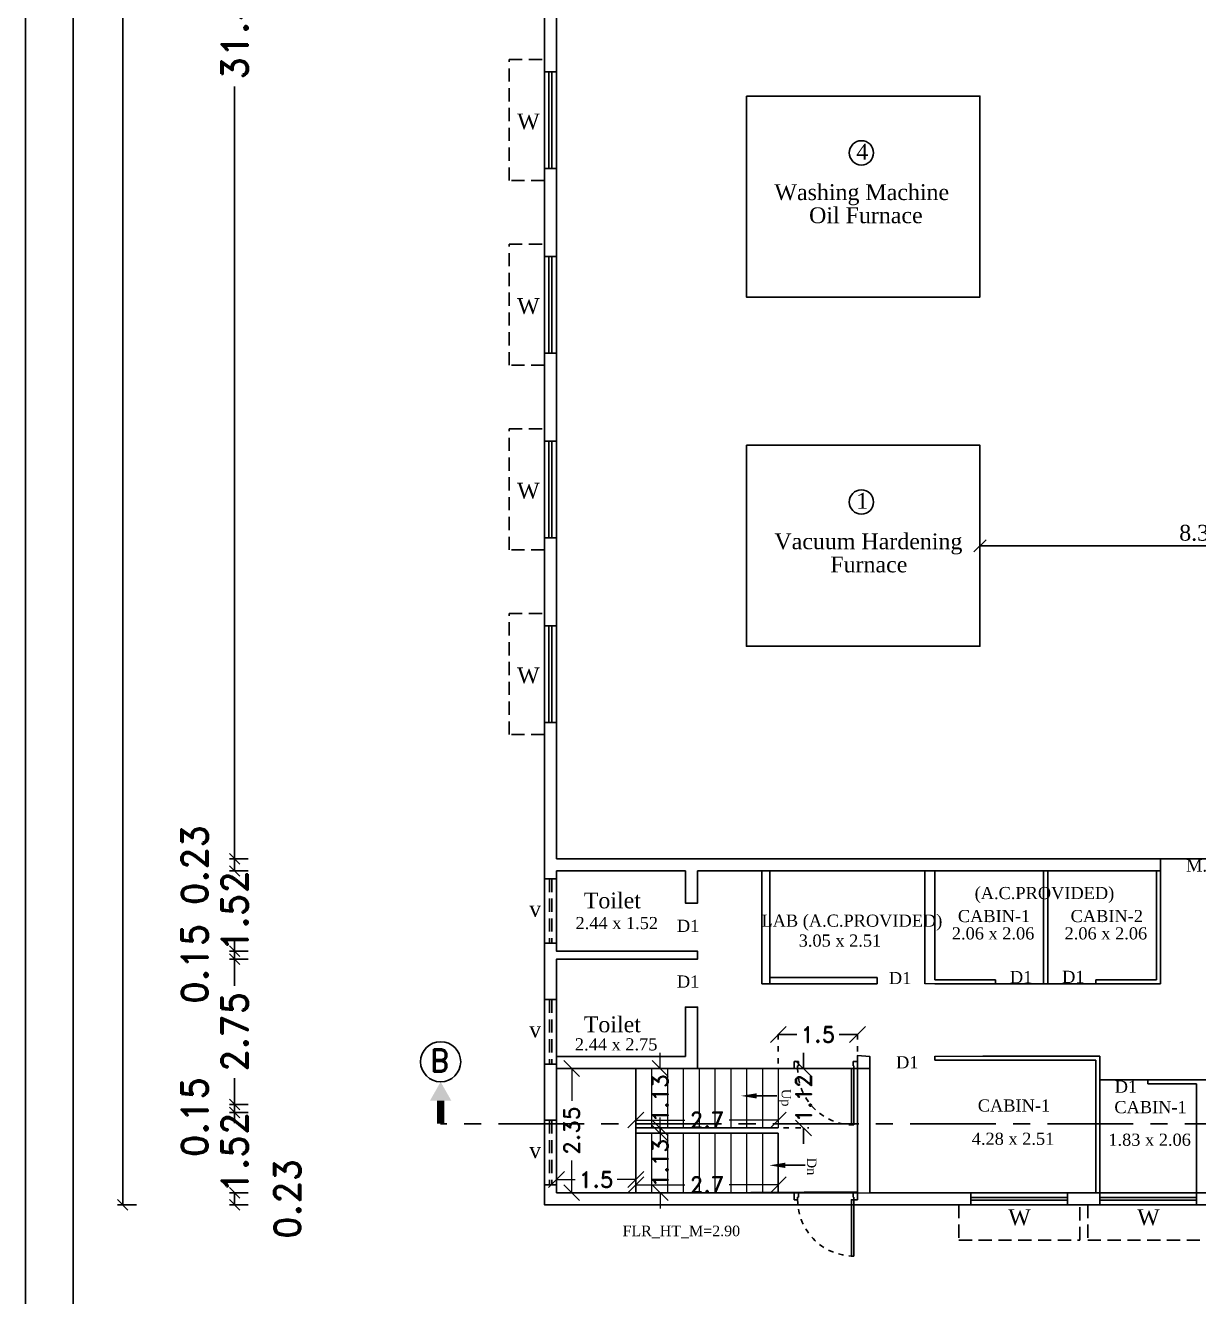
# Model space of a CAD drawing. Header units: metres. Extents: x 0 to 2856, y 0 to 1718.
# Drawn here: x 2689.32 to 2711.54, y 1603.14 to 1627.21 of the extents above; entities that cross this region are included whole.
import ezdxf

# ---------------------------------------------------------------- set-up
doc = ezdxf.new("R2010")
doc.units = ezdxf.units.M
doc.header["$MEASUREMENT"] = 0
for name, pattern in [('ANIRUDHAN - RESI- EXE -GRD FLR PLAN-06.09.2012 (r1)$0$HIDDEN', [0.375, 0.25, -0.125]), ('CENTER', [2, 1.25, -0.25, 0.25, -0.25]), ('DOT2', [0.125, 0, -0.125]), ('HIDDEN', [0.375, 0.25, -0.125])]:
    doc.linetypes.add(name, pattern=pattern)
for name, color, linetype in [('ANIRUDHAN - RESI- EXE -GRD FLR PLAN-06.09.2012 (r1)$0$DOOR', 8, 'Continuous'), ('BLK_1_FLR_0_CARPET_AREA', 10, 'Continuous'), ('BLK_1_FLR_0_FIRESTAIR_1', 1, 'Continuous'), ('BLK_1_FLR_0_REGULAR_ROOM_1', 4, 'Continuous'), ('BLK_1_FLR_0_STAIR_1', 1, 'Continuous'), ('BLK_1_FLR_1_EXIT_WIDTH_STAIR', 1, 'Continuous'), ('BLK_1_FLR_2_EXIT_WIDTH_DOOR', 2, 'Continuous'), ('cen', 1, 'Continuous'), ('dim', 12, 'Continuous'), ('DOOR', 8, 'Continuous'), ('hid', 174, 'HIDDEN'), ('text', 7, 'Continuous')]:
    doc.layers.add(name, color=color, linetype=linetype)
doc.layers.add('BLK_1_FLR_0_BLT_UP_AREA', color=45, linetype='Continuous', plot=False)
for name, color, linetype, lineweight in [('BLK_1_FLR_0_FIRESTAIR_1_FLIGHT_1', 7, 'Continuous', 0), ('BLK_1_FLR_0_FIRESTAIR_1_FLIGHT_2', 7, 'Continuous', 0), ('BLK_1_FLR_0_FIRESTAIR_1_LANDING_1', 7, 'Continuous', 0), ('BLK_1_FLR_1_FIRESTAIR_1_FLIGHT_1', 7, 'Continuous', 0), ('BLK_1_FLR_2_FIRESTAIR_1_FLIGHT_2', 7, 'Continuous', 0)]:
    doc.layers.add(name, color=color, linetype=linetype, lineweight=lineweight)
doc.styles.add('Ar Bold', font='times.ttf', dxfattribs={"width": 0.6, "height": 0.3})
doc.styles.add('rd', font='romand.shx')
doc.styles.add('Roman', font='times.ttf')
doc.styles.add('Tahoma', font='times.ttf', dxfattribs={"height": 0.3})
doc.dimstyles.new('Side open 400', dxfattribs={"dimtxt": 0.3, "dimasz": 0.18, "dimexe": 0.18, "dimexo": 0.0625, "dimgap": 0.09, "dimtad": 0, "dimzin": 4, "dimdsep": 46, "dimtxsty": 'Ar Bold', "dimblk": 'OBLIQUE', "dimcen": 0.09, "dimse1": 1, "dimse2": 1, "dimclrd": 8, "dimadec": 0, "dimazin": 0, "dimtfac": 1, "dimtix": 1, "dimtofl": 0, "dimtmove": 2, "dimatfit": 0, "dimfxl": 0, "dimtzin": 0, "dimarcsym": 0})
doc.dimstyles.get("Standard").update_dxf_attribs({"dimtxt": 3, "dimasz": 3, "dimexe": 1, "dimexo": 1, "dimgap": 0.09, "dimtad": 0, "dimdec": 4, "dimzin": 2, "dimdsep": 46, "dimlunit": 4, "dimtxsty": 'rd', "dimblk": 'OBLIQUE', "dimcen": 0.09, "dimclrd": 12, "dimclre": 12, "dimclrt": 5, "dimadec": 0, "dimazin": 0, "dimtfac": 1, "dimtdec": 4, "dimtix": 1, "dimtmove": 2, "dimatfit": 3, "dimfxl": 0, "dimtolj": 1, "dimtzin": 0, "dimarcsym": 0})

# ---------------------------------------------------------------- blocks, each defined once
blk = doc.blocks.new('A$C11E83227')
at = {"layer": 'cen'}
blk.add_lwpolyline([(0, 1.22), (0.23, 1.22), (0.23, 0), (0, 0)], close=True, dxfattribs=at)
at = {"layer": 'hid', "linetype": 'HIDDEN'}
for p, q in [((0.096, 1.22), (0.096, 0)), ((0.142, 1.22), (0.142, 0))]:
    blk.add_line(p, q, dxfattribs=at)
blk = doc.blocks.new('A$C6815115D')
at = {"layer": 'cen'}
for p, q in [((0.23, 0.145), (2.06, 0.145)), ((0.23, 0.09), (2.06, 0.09))]:
    blk.add_line(p, q, dxfattribs=at)
blk.add_lwpolyline([(0.23, 0.23), (2.06, 0.23), (2.06, 0), (0.23, 0)], close=True, dxfattribs=at)
at = {"layer": 'hid', "linetype": 'HIDDEN'}
blk.add_lwpolyline([(0, 0.23), (0, 0.9), (2.29, 0.9), (2.29, 0.23)], dxfattribs=at)
blk = doc.blocks.new('_Oblique')
at = {"color": 0, "linetype": 'ByBlock', "lineweight": -2}
blk.add_line((-0.5, -0.5), (0.5, 0.5), dxfattribs=at)
blk = doc.blocks.new('*D204')
at = {"color": 8, "lineweight": -2}
blk.add_line((2715.741, 1617.358), (2707.398, 1617.358), dxfattribs=at)
at = {"layer": 'Defpoints', "color": 0}
for p in [(2707.398, 1617.358), (2707.398, 1617.358), (2715.741, 1617.358)]:
    blk.add_point(p, dxfattribs=at)
at = {"color": 8, "lineweight": -2, "xscale": 0.23, "yscale": 0.23, "zscale": 0.23, "rotation": 180}
blk.add_blockref('_Oblique', (2707.398, 1617.358), dxfattribs=at)
at = {"color": 8, "lineweight": -2, "xscale": 0.23, "yscale": 0.23, "zscale": 0.23}
blk.add_blockref('_Oblique', (2715.741, 1617.358), dxfattribs=at)
at = {"insert": (2711.569, 1617.601), "char_height": 0.3, "attachment_point": 5, "style": 'Tahoma'}
blk.add_mtext('8.34', dxfattribs=at)
blk = doc.blocks.new('*D144')
at = {"layer": 'Defpoints', "color": 0}
for p in [(2693.281, 1611.428), (2693.64, 1611.428), (2693.64, 1611.2)]:
    blk.add_point(p, dxfattribs=at)
at = {"layer": 'dim', "color": 12, "lineweight": -2}
for p, q in [((2693.54, 1611.428), (2693.181, 1611.428)), ((2693.281, 1611.2), (2693.281, 1611.428)), ((2693.54, 1611.2), (2693.181, 1611.2))]:
    blk.add_line(p, q, dxfattribs=at)
at = {"layer": 'dim', "color": 12, "lineweight": -2, "xscale": 0.2, "yscale": 0.2, "zscale": 0.2}
for p, rotation in [((2693.281, 1611.428), 90), ((2693.281, 1611.2), 270)]:
    blk.add_blockref('_Oblique', p, dxfattribs=dict(at, rotation=rotation))
at = {"layer": 'dim', "color": 7, "insert": (2692.523, 1611.314), "char_height": 0.5, "attachment_point": 5, "rotation": 90, "style": 'rd'}
blk.add_mtext('\\A1;0.23', dxfattribs=at)
blk = doc.blocks.new('*D145')
at = {"layer": 'Defpoints', "color": 0}
for p in [(2693.64, 1611.2), (2693.281, 1609.68), (2693.64, 1609.68)]:
    blk.add_point(p, dxfattribs=at)
at = {"layer": 'dim', "color": 12, "lineweight": -2}
for p, q in [((2693.281, 1611.2), (2693.281, 1611.4)), ((2693.54, 1611.2), (2693.181, 1611.2)), ((2693.54, 1609.68), (2693.181, 1609.68)), ((2693.281, 1609.68), (2693.281, 1609.48))]:
    blk.add_line(p, q, dxfattribs=at)
at = {"layer": 'dim', "color": 12, "lineweight": -2, "xscale": 0.2, "yscale": 0.2, "zscale": 0.2}
for p, rotation in [((2693.281, 1611.2), 270), ((2693.281, 1609.68), 90)]:
    blk.add_blockref('_Oblique', p, dxfattribs=dict(at, rotation=rotation))
at = {"layer": 'dim', "color": 7, "insert": (2693.281, 1610.44), "char_height": 0.5, "attachment_point": 5, "rotation": 90, "style": 'rd'}
blk.add_mtext('\\A1;1.52', dxfattribs=at)
blk = doc.blocks.new('*D146')
at = {"layer": 'Defpoints', "color": 0}
for p in [(2693.281, 1605.106), (2693.64, 1605.106), (2693.64, 1604.878)]:
    blk.add_point(p, dxfattribs=at)
at = {"layer": 'dim', "color": 12, "lineweight": -2}
for p, q in [((2693.54, 1605.106), (2693.181, 1605.106)), ((2693.281, 1604.878), (2693.281, 1605.106)), ((2693.54, 1604.878), (2693.181, 1604.878))]:
    blk.add_line(p, q, dxfattribs=at)
at = {"layer": 'dim', "color": 12, "lineweight": -2, "xscale": 0.2, "yscale": 0.2, "zscale": 0.2}
for p, rotation in [((2693.281, 1605.106), 90), ((2693.281, 1604.878), 270)]:
    blk.add_blockref('_Oblique', p, dxfattribs=dict(at, rotation=rotation))
at = {"layer": 'dim', "color": 7, "insert": (2694.28, 1604.992), "char_height": 0.5, "attachment_point": 5, "rotation": 90, "style": 'rd'}
blk.add_mtext('\\A1;0.23', dxfattribs=at)
blk = doc.blocks.new('*D152')
at = {"layer": 'Defpoints', "color": 0}
for p in [(2691.161, 1655.234), (2691.52, 1655.234), (2691.52, 1604.876)]:
    blk.add_point(p, dxfattribs=at)
at = {"layer": 'dim', "color": 12, "lineweight": -2}
for p, q in [((2691.42, 1655.234), (2691.061, 1655.234)), ((2691.161, 1655.234), (2691.161, 1631.167)), ((2691.161, 1604.876), (2691.161, 1628.943)), ((2691.42, 1604.876), (2691.061, 1604.876))]:
    blk.add_line(p, q, dxfattribs=at)
at = {"layer": 'dim', "color": 12, "lineweight": -2, "xscale": 0.2, "yscale": 0.2, "zscale": 0.2}
for p, rotation in [((2691.161, 1655.234), 90), ((2691.161, 1604.876), 270)]:
    blk.add_blockref('_Oblique', p, dxfattribs=dict(at, rotation=rotation))
at = {"layer": 'dim', "color": 7, "insert": (2691.161, 1630.055), "char_height": 0.5, "attachment_point": 5, "rotation": 90, "style": 'rd'}
blk.add_mtext('\\A1;50.36', dxfattribs=at)
blk = doc.blocks.new('*D153')
at = {"layer": 'Defpoints', "color": 0}
for p in [(2693.64, 1642.9), (2693.281, 1611.428), (2693.64, 1611.428)]:
    blk.add_point(p, dxfattribs=at)
at = {"layer": 'dim', "color": 12, "lineweight": -2}
for p, q in [((2693.54, 1642.9), (2693.181, 1642.9)), ((2693.281, 1642.9), (2693.281, 1628.276)), ((2693.281, 1611.428), (2693.281, 1626.052)), ((2693.54, 1611.428), (2693.181, 1611.428))]:
    blk.add_line(p, q, dxfattribs=at)
at = {"layer": 'dim', "color": 12, "lineweight": -2, "xscale": 0.2, "yscale": 0.2, "zscale": 0.2}
for p, rotation in [((2693.281, 1642.9), 90), ((2693.281, 1611.428), 270)]:
    blk.add_blockref('_Oblique', p, dxfattribs=dict(at, rotation=rotation))
at = {"layer": 'dim', "color": 7, "insert": (2693.281, 1627.164), "char_height": 0.5, "attachment_point": 5, "rotation": 90, "style": 'rd'}
blk.add_mtext('\\A1;31.47', dxfattribs=at)
blk = doc.blocks.new('*D154')
at = {"layer": 'Defpoints', "color": 0}
for p in [(2693.281, 1609.68), (2693.64, 1609.68), (2693.64, 1609.53)]:
    blk.add_point(p, dxfattribs=at)
at = {"layer": 'dim', "color": 12, "lineweight": -2}
for p, q in [((2693.281, 1609.68), (2693.281, 1609.88)), ((2693.54, 1609.68), (2693.181, 1609.68)), ((2693.54, 1609.53), (2693.181, 1609.53)), ((2693.281, 1609.53), (2693.281, 1609.33))]:
    blk.add_line(p, q, dxfattribs=at)
at = {"layer": 'dim', "color": 12, "lineweight": -2, "xscale": 0.2, "yscale": 0.2, "zscale": 0.2}
for p, rotation in [((2693.281, 1609.68), 270), ((2693.281, 1609.53), 90)]:
    blk.add_blockref('_Oblique', p, dxfattribs=dict(at, rotation=rotation))
at = {"layer": 'dim', "color": 7, "insert": (2692.523, 1609.444), "char_height": 0.5, "attachment_point": 5, "rotation": 90, "style": 'rd'}
blk.add_mtext('\\A1;0.15', dxfattribs=at)
blk = doc.blocks.new('*D155')
at = {"layer": 'Defpoints', "color": 0}
for p in [(2693.64, 1609.53), (2693.281, 1606.776), (2693.64, 1606.776)]:
    blk.add_point(p, dxfattribs=at)
at = {"layer": 'dim', "color": 12, "lineweight": -2}
for p, q in [((2693.54, 1609.53), (2693.181, 1609.53)), ((2693.281, 1609.53), (2693.281, 1609.027)), ((2693.281, 1606.776), (2693.281, 1607.279)), ((2693.54, 1606.776), (2693.181, 1606.776))]:
    blk.add_line(p, q, dxfattribs=at)
at = {"layer": 'dim', "color": 12, "lineweight": -2, "xscale": 0.2, "yscale": 0.2, "zscale": 0.2}
for p, rotation in [((2693.281, 1609.53), 90), ((2693.281, 1606.776), 270)]:
    blk.add_blockref('_Oblique', p, dxfattribs=dict(at, rotation=rotation))
at = {"layer": 'dim', "color": 7, "insert": (2693.281, 1608.153), "char_height": 0.5, "attachment_point": 5, "rotation": 90, "style": 'rd'}
blk.add_mtext('\\A1;2.75', dxfattribs=at)
blk = doc.blocks.new('*D156')
at = {"layer": 'Defpoints', "color": 0}
for p in [(2693.64, 1606.626), (2693.281, 1605.106), (2693.64, 1605.106)]:
    blk.add_point(p, dxfattribs=at)
at = {"layer": 'dim', "color": 12, "lineweight": -2}
for p, q in [((2693.281, 1606.626), (2693.281, 1606.826)), ((2693.54, 1606.626), (2693.181, 1606.626)), ((2693.54, 1605.106), (2693.181, 1605.106)), ((2693.281, 1605.106), (2693.281, 1604.906))]:
    blk.add_line(p, q, dxfattribs=at)
at = {"layer": 'dim', "color": 12, "lineweight": -2, "xscale": 0.2, "yscale": 0.2, "zscale": 0.2}
for p, rotation in [((2693.281, 1606.626), 270), ((2693.281, 1605.106), 90)]:
    blk.add_blockref('_Oblique', p, dxfattribs=dict(at, rotation=rotation))
at = {"layer": 'dim', "color": 7, "insert": (2693.281, 1605.866), "char_height": 0.5, "attachment_point": 5, "rotation": 90, "style": 'rd'}
blk.add_mtext('\\A1;1.52', dxfattribs=at)
blk = doc.blocks.new('*D157')
at = {"layer": 'Defpoints', "color": 0}
for p in [(2693.281, 1606.776), (2693.64, 1606.776), (2693.64, 1606.626)]:
    blk.add_point(p, dxfattribs=at)
at = {"layer": 'dim', "color": 12, "lineweight": -2}
for p, q in [((2693.281, 1606.776), (2693.281, 1606.976)), ((2693.54, 1606.776), (2693.181, 1606.776)), ((2693.54, 1606.626), (2693.181, 1606.626)), ((2693.281, 1606.626), (2693.281, 1606.426))]:
    blk.add_line(p, q, dxfattribs=at)
at = {"layer": 'dim', "color": 12, "lineweight": -2, "xscale": 0.2, "yscale": 0.2, "zscale": 0.2}
for p, rotation in [((2693.281, 1606.776), 270), ((2693.281, 1606.626), 90)]:
    blk.add_blockref('_Oblique', p, dxfattribs=dict(at, rotation=rotation))
at = {"layer": 'dim', "color": 7, "insert": (2692.523, 1606.541), "char_height": 0.5, "attachment_point": 5, "rotation": 90, "style": 'rd'}
blk.add_mtext('\\A1;0.15', dxfattribs=at)
blk = doc.blocks.new('ANIRUDHAN - RESI- EXE -GRD FLR PLAN-06.09.2012 (r1)$0$DR3')
at = {"layer": 'ANIRUDHAN - RESI- EXE -GRD FLR PLAN-06.09.2012 (r1)$0$DOOR', "color": 252}
for p, q in [((0, 0), (0, -2.46)), ((0, 0), (4, 0)), ((4, 0), (4, -1.96)), ((0, -2.46), (2.5, -2.46)), ((2.5, -1.96), (4, -1.96)), ((2.5, -1.96), (2.5, -2.46)), ((0, -33.5), (0, -36)), ((0, -33.5), (2.5, -33.5)), ((0, -36), (4, -36)), ((2.5, -33.5), (2.5, -34)), ((2.5, -34), (4, -34)), ((4, -34), (4, -36))]:
    blk.add_line(p, q, dxfattribs=at)
at = {"layer": 'ANIRUDHAN - RESI- EXE -GRD FLR PLAN-06.09.2012 (r1)$0$DOOR'}
blk.add_lwpolyline([(36.04, -34), (4, -34), (4, -32.5), (36.04, -32.5)], close=True, dxfattribs=at)
at = {"layer": 'ANIRUDHAN - RESI- EXE -GRD FLR PLAN-06.09.2012 (r1)$0$DOOR', "color": 233, "linetype": 'ANIRUDHAN - RESI- EXE -GRD FLR PLAN-06.09.2012 (r1)$0$HIDDEN', "ltscale": 3}
blk.add_arc((4, -34), 32.03, 0, 92.68672, dxfattribs=at)
blk = doc.blocks.new('*D232')
at = {"layer": 'BLK_1_FLR_1_EXIT_WIDTH_STAIR'}
for p, q in [((2704.056, 1607.457), (2704.056, 1607.757)), ((2704.056, 1606.333), (2704.056, 1606.033))]:
    blk.add_line(p, q, dxfattribs=at)
at = {"layer": 'BLK_1_FLR_1_EXIT_WIDTH_STAIR', "linetype": 'DOT2', "lineweight": -2}
for p, q in [((2703.679, 1607.457), (2704.156, 1607.457)), ((2703.679, 1606.333), (2704.156, 1606.333))]:
    blk.add_line(p, q, dxfattribs=at)
at = {"layer": 'Defpoints', "color": 0}
for p in [(2703.579, 1607.457), (2703.579, 1606.333), (2704.056, 1606.333)]:
    blk.add_point(p, dxfattribs=at)
at = {"layer": 'BLK_1_FLR_1_EXIT_WIDTH_STAIR', "xscale": 0.3, "yscale": 0.3, "zscale": 0.3}
for p, rotation in [((2704.056, 1607.457), 270), ((2704.056, 1606.333), 90)]:
    blk.add_blockref('_Oblique', p, dxfattribs=dict(at, rotation=rotation))
at = {"layer": 'BLK_1_FLR_1_EXIT_WIDTH_STAIR', "insert": (2704.056, 1606.895), "char_height": 0.3, "attachment_point": 5, "rotation": 90, "style": 'rd'}
blk.add_mtext('\\A1;1.12', dxfattribs=at)
blk = doc.blocks.new('*D122')
at = {"layer": 'BLK_1_FLR_0_FIRESTAIR_1_FLIGHT_2', "color": 1}
for p, q in [((2700.879, 1605.258), (2701.807, 1605.258)), ((2703.579, 1605.258), (2702.65, 1605.258))]:
    blk.add_line(p, q, dxfattribs=at)
at = {"layer": 'Defpoints', "color": 0}
for p in [(2700.879, 1605.258), (2703.579, 1605.258), (2703.579, 1605.258)]:
    blk.add_point(p, dxfattribs=at)
at = {"layer": 'BLK_1_FLR_0_FIRESTAIR_1_FLIGHT_2', "color": 1, "xscale": 0.3, "yscale": 0.3, "zscale": 0.3, "rotation": 180}
blk.add_blockref('_Oblique', (2700.879, 1605.258), dxfattribs=at)
at = {"layer": 'BLK_1_FLR_0_FIRESTAIR_1_FLIGHT_2', "color": 1, "xscale": 0.3, "yscale": 0.3, "zscale": 0.3}
blk.add_blockref('_Oblique', (2703.579, 1605.258), dxfattribs=at)
at = {"layer": 'BLK_1_FLR_0_FIRESTAIR_1_FLIGHT_2', "color": 1, "insert": (2702.229, 1605.258), "char_height": 0.3, "attachment_point": 5, "style": 'rd'}
blk.add_mtext('\\A1;2.7', dxfattribs=at)
blk = doc.blocks.new('*D233')
at = {"layer": 'BLK_1_FLR_2_EXIT_WIDTH_DOOR', "linetype": 'DOT2', "lineweight": -2}
for p, q in [((2703.579, 1607.557), (2703.579, 1608.203)), ((2705.079, 1607.558), (2705.079, 1608.203))]:
    blk.add_line(p, q, dxfattribs=at)
at = {"layer": 'BLK_1_FLR_2_EXIT_WIDTH_DOOR'}
for p, q in [((2703.579, 1608.103), (2703.929, 1608.103)), ((2705.079, 1608.103), (2704.729, 1608.103))]:
    blk.add_line(p, q, dxfattribs=at)
at = {"layer": 'Defpoints', "color": 0}
for p in [(2705.079, 1608.103), (2703.579, 1607.457), (2705.079, 1607.458)]:
    blk.add_point(p, dxfattribs=at)
at = {"layer": 'BLK_1_FLR_2_EXIT_WIDTH_DOOR', "xscale": 0.3, "yscale": 0.3, "zscale": 0.3, "rotation": 180}
blk.add_blockref('_Oblique', (2703.579, 1608.103), dxfattribs=at)
at = {"layer": 'BLK_1_FLR_2_EXIT_WIDTH_DOOR', "xscale": 0.3, "yscale": 0.3, "zscale": 0.3}
blk.add_blockref('_Oblique', (2705.079, 1608.103), dxfattribs=at)
at = {"layer": 'BLK_1_FLR_2_EXIT_WIDTH_DOOR', "insert": (2704.329, 1608.103), "char_height": 0.3, "attachment_point": 5, "style": 'rd'}
blk.add_mtext('\\A1;1.5', dxfattribs=at)
blk = doc.blocks.new('*D235')
at = {"layer": 'BLK_1_FLR_0_FIRESTAIR_1_LANDING_1', "color": 1, "linetype": 'DOT2', "lineweight": -2}
for p, q in [((2699.479, 1607.458), (2699.765, 1607.458)), ((2699.479, 1605.108), (2699.765, 1605.108))]:
    blk.add_line(p, q, dxfattribs=at)
at = {"layer": 'BLK_1_FLR_0_FIRESTAIR_1_LANDING_1', "color": 1}
for p, q in [((2699.665, 1607.458), (2699.665, 1606.847)), ((2699.665, 1605.108), (2699.665, 1605.718))]:
    blk.add_line(p, q, dxfattribs=at)
at = {"layer": 'Defpoints', "color": 0}
for p in [(2699.379, 1607.458), (2699.665, 1607.458), (2699.379, 1605.108)]:
    blk.add_point(p, dxfattribs=at)
at = {"layer": 'BLK_1_FLR_0_FIRESTAIR_1_LANDING_1', "color": 1, "xscale": 0.3, "yscale": 0.3, "zscale": 0.3}
for p, rotation in [((2699.665, 1607.458), 90), ((2699.665, 1605.108), 270)]:
    blk.add_blockref('_Oblique', p, dxfattribs=dict(at, rotation=rotation))
at = {"layer": 'BLK_1_FLR_0_FIRESTAIR_1_LANDING_1', "color": 1, "insert": (2699.665, 1606.283), "char_height": 0.3, "attachment_point": 5, "rotation": 90, "style": 'rd'}
blk.add_mtext('\\A1;2.35', dxfattribs=at)
blk = doc.blocks.new('*D236')
at = {"layer": 'BLK_1_FLR_0_FIRESTAIR_1_FLIGHT_2', "color": 2}
for p, q in [((2701.34, 1606.233), (2701.34, 1606.533)), ((2701.34, 1605.108), (2701.34, 1604.808))]:
    blk.add_line(p, q, dxfattribs=at)
at = {"layer": 'BLK_1_FLR_0_FIRESTAIR_1_FLIGHT_2', "linetype": 'DOT2', "lineweight": -2}
for p, q in [((2701.279, 1606.233), (2701.44, 1606.233)), ((2701.279, 1605.108), (2701.44, 1605.108))]:
    blk.add_line(p, q, dxfattribs=at)
at = {"layer": 'Defpoints', "color": 0}
for p in [(2701.179, 1606.233), (2701.179, 1605.108), (2701.34, 1605.108)]:
    blk.add_point(p, dxfattribs=at)
at = {"layer": 'BLK_1_FLR_0_FIRESTAIR_1_FLIGHT_2', "color": 2, "xscale": 0.3, "yscale": 0.3, "zscale": 0.3}
for p, rotation in [((2701.34, 1606.233), 270), ((2701.34, 1605.108), 90)]:
    blk.add_blockref('_Oblique', p, dxfattribs=dict(at, rotation=rotation))
at = {"layer": 'BLK_1_FLR_0_FIRESTAIR_1_FLIGHT_2', "color": 2, "insert": (2701.34, 1605.67), "char_height": 0.3, "attachment_point": 5, "rotation": 90, "style": 'rd'}
blk.add_mtext('\\A1;1.13', dxfattribs=at)
blk = doc.blocks.new('*D123')
at = {"layer": 'BLK_1_FLR_0_FIRESTAIR_1_FLIGHT_1', "color": 1}
for p, q in [((2700.879, 1606.483), (2701.807, 1606.483)), ((2703.579, 1606.483), (2702.65, 1606.483))]:
    blk.add_line(p, q, dxfattribs=at)
at = {"layer": 'Defpoints', "color": 0}
for p in [(2700.879, 1606.483), (2703.579, 1606.483), (2703.579, 1606.483)]:
    blk.add_point(p, dxfattribs=at)
at = {"layer": 'BLK_1_FLR_0_FIRESTAIR_1_FLIGHT_1', "color": 1, "xscale": 0.3, "yscale": 0.3, "zscale": 0.3, "rotation": 180}
blk.add_blockref('_Oblique', (2700.879, 1606.483), dxfattribs=at)
at = {"layer": 'BLK_1_FLR_0_FIRESTAIR_1_FLIGHT_1', "color": 1, "xscale": 0.3, "yscale": 0.3, "zscale": 0.3}
blk.add_blockref('_Oblique', (2703.579, 1606.483), dxfattribs=at)
at = {"layer": 'BLK_1_FLR_0_FIRESTAIR_1_FLIGHT_1', "color": 1, "insert": (2702.229, 1606.483), "char_height": 0.3, "attachment_point": 5, "style": 'rd'}
blk.add_mtext('\\A1;2.7', dxfattribs=at)
blk = doc.blocks.new('*D124')
at = {"layer": 'BLK_1_FLR_0_FIRESTAIR_1_FLIGHT_1', "color": 2}
for p, q in [((2701.34, 1607.458), (2701.34, 1607.758)), ((2701.34, 1606.333), (2701.34, 1606.033))]:
    blk.add_line(p, q, dxfattribs=at)
at = {"layer": 'BLK_1_FLR_0_FIRESTAIR_1_FLIGHT_1', "linetype": 'DOT2', "lineweight": -2}
for p, q in [((2701.279, 1607.458), (2701.44, 1607.458)), ((2701.279, 1606.333), (2701.44, 1606.333))]:
    blk.add_line(p, q, dxfattribs=at)
at = {"layer": 'Defpoints', "color": 0}
for p in [(2701.179, 1607.458), (2701.179, 1606.333), (2701.34, 1606.333)]:
    blk.add_point(p, dxfattribs=at)
at = {"layer": 'BLK_1_FLR_0_FIRESTAIR_1_FLIGHT_1', "color": 2, "xscale": 0.3, "yscale": 0.3, "zscale": 0.3}
for p, rotation in [((2701.34, 1607.458), 270), ((2701.34, 1606.333), 90)]:
    blk.add_blockref('_Oblique', p, dxfattribs=dict(at, rotation=rotation))
at = {"layer": 'BLK_1_FLR_0_FIRESTAIR_1_FLIGHT_1', "color": 2, "insert": (2701.34, 1606.895), "char_height": 0.3, "attachment_point": 5, "rotation": 90, "style": 'rd'}
blk.add_mtext('\\A1;1.13', dxfattribs=at)
blk = doc.blocks.new('*D245')
at = {"layer": 'BLK_1_FLR_0_FIRESTAIR_1_LANDING_1', "color": 2, "linetype": 'DOT2', "lineweight": -2}
for p, q in [((2699.379, 1605.208), (2699.379, 1605.456)), ((2700.879, 1605.208), (2700.879, 1605.456))]:
    blk.add_line(p, q, dxfattribs=at)
at = {"layer": 'BLK_1_FLR_0_FIRESTAIR_1_LANDING_1', "color": 2}
for p, q in [((2699.379, 1605.356), (2699.729, 1605.356)), ((2700.879, 1605.356), (2700.529, 1605.356))]:
    blk.add_line(p, q, dxfattribs=at)
at = {"layer": 'Defpoints', "color": 0}
for p in [(2700.879, 1605.356), (2699.379, 1605.108), (2700.879, 1605.108)]:
    blk.add_point(p, dxfattribs=at)
at = {"layer": 'BLK_1_FLR_0_FIRESTAIR_1_LANDING_1', "color": 2, "xscale": 0.3, "yscale": 0.3, "zscale": 0.3, "rotation": 180}
blk.add_blockref('_Oblique', (2699.379, 1605.356), dxfattribs=at)
at = {"layer": 'BLK_1_FLR_0_FIRESTAIR_1_LANDING_1', "color": 2, "xscale": 0.3, "yscale": 0.3, "zscale": 0.3}
blk.add_blockref('_Oblique', (2700.879, 1605.356), dxfattribs=at)
at = {"layer": 'BLK_1_FLR_0_FIRESTAIR_1_LANDING_1', "color": 2, "insert": (2700.129, 1605.356), "char_height": 0.3, "attachment_point": 5, "style": 'rd'}
blk.add_mtext('\\A1;1.5', dxfattribs=at)

msp = doc.modelspace()

# ---------------------------------------------------------------- linework, layer by layer
for p, q in [((2699.379, 1611.431), (2699.379, 1655.006)), ((2699.149, 1604.878), (2699.149, 1642.902)), ((2710.817, 1611.431), (2699.379, 1611.431)), ((2710.817, 1609.065), (2710.817, 1611.431)), ((2699.379, 1609.681), (2699.379, 1611.201)), ((2701.819, 1611.201), (2699.379, 1611.201)), ((2701.819, 1610.591), (2701.819, 1611.201)), ((2702.049, 1610.591), (2702.049, 1611.201)), ((2703.269, 1611.201), (2702.049, 1611.201)), ((2703.269, 1609.065), (2703.269, 1611.201)), ((2703.419, 1609.065), (2703.419, 1611.201)), ((2706.354, 1611.201), (2703.419, 1611.201)), ((2706.354, 1609.065), (2706.354, 1611.201)), ((2706.545, 1609.141), (2706.545, 1611.201)), ((2708.605, 1611.201), (2706.545, 1611.201)), ((2708.605, 1609.065), (2708.605, 1611.201)), ((2708.681, 1609.065), (2708.681, 1611.201)), ((2710.741, 1611.201), (2708.681, 1611.201)), ((2710.741, 1609.141), (2710.741, 1611.201)), ((2702.049, 1610.591), (2701.819, 1610.591)), ((2702.049, 1609.681), (2699.379, 1609.681)), ((2702.049, 1609.531), (2702.049, 1609.681)), ((2699.379, 1606.778), (2699.379, 1609.531)), ((2702.049, 1609.531), (2699.379, 1609.531)), ((2705.454, 1609.18), (2703.419, 1609.18)), ((2705.454, 1609.065), (2705.454, 1609.18)), ((2707.695, 1609.141), (2706.545, 1609.141)), ((2707.695, 1609.065), (2707.695, 1609.141)), ((2709.591, 1609.065), (2709.591, 1609.141)), ((2709.591, 1609.141), (2710.741, 1609.141)), ((2705.454, 1609.065), (2703.269, 1609.065)), ((2708.605, 1609.065), (2706.545, 1609.065)), ((2708.681, 1609.065), (2708.605, 1609.065)), ((2708.681, 1609.065), (2710.817, 1609.065)), ((2702.049, 1608.621), (2701.819, 1608.621)), ((2706.545, 1607.618), (2706.545, 1607.694)), ((2707.455, 1607.694), (2706.545, 1607.689)), ((2709.671, 1607.694), (2707.455, 1607.694)), ((2709.671, 1605.108), (2709.671, 1607.694)), ((2700.879, 1607.458), (2700.879, 1605.108)), ((2702.049, 1607.458), (2705.311, 1607.458)), ((2705.079, 1607.458), (2705.079, 1605.108)), ((2705.311, 1607.458), (2705.311, 1605.108)), ((2709.595, 1607.618), (2706.545, 1607.618)), ((2709.595, 1605.108), (2709.595, 1607.618)), ((2713.126, 1607.244), (2709.671, 1607.244)), ((2710.581, 1607.168), (2710.581, 1607.244)), ((2711.501, 1607.168), (2710.581, 1607.168)), ((2711.501, 1605.108), (2711.501, 1607.168)), ((2699.379, 1605.108), (2699.379, 1606.628)), ((2699.379, 1605.108), (2699.379, 1606.628)), ((2703.579, 1606.333), (2700.879, 1606.333)), ((2703.579, 1606.233), (2700.879, 1606.233)), ((2701.819, 1605.108), (2699.379, 1605.108)), ((2701.819, 1605.108), (2699.379, 1605.108)), ((2703.269, 1605.108), (2702.049, 1605.108)), ((2703.269, 1605.108), (2702.049, 1605.108)), ((2709.595, 1605.108), (2706.545, 1605.108)), ((2711.501, 1605.108), (2709.671, 1605.108)), ((2723.99, 1604.878), (2699.149, 1604.878))]:
    msp.add_line(p, q)
at = {"color": 1}
for p, q in [((2703.172, 1606.941), (2703.55, 1606.941)), ((2703.709, 1605.626), (2704.087, 1605.626))]:
    msp.add_line(p, q, dxfattribs=at)
at = {"linetype": 'CENTER', "ltscale": 1.3}
msp.add_line((2725.901, 1606.413), (2697.183, 1606.413), dxfattribs=at)
at = {"color": 30}
for points in [[(2689.318, 1574.683), (2855.825, 1574.683), (2855.825, 1690.613), (2689.318, 1690.613)], [(2690.223, 1575.588), (2854.92, 1575.588), (2854.92, 1689.708), (2690.223, 1689.708), (2690.223, 1575.588)]]:
    msp.add_lwpolyline(points, close=True, dxfattribs=at)
for points in [[(2702.975, 1625.873), (2707.398, 1625.873), (2707.398, 1622.066), (2702.975, 1622.066)], [(2702.975, 1619.261), (2707.398, 1619.261), (2707.398, 1615.454), (2702.975, 1615.454)]]:
    msp.add_lwpolyline(points, close=True)
at = {"color": 12, "const_width": 0.143}
msp.add_lwpolyline([(2697.183, 1606.85), (2697.183, 1606.413)], dxfattribs=at)
for centre, radius in [((2705.153, 1624.798), 0.23), ((2705.153, 1618.186), 0.23), ((2697.183, 1607.587), 0.38)]:
    msp.add_circle(centre, radius)
at = {"color": 12}
msp.add_solid([(2696.981, 1606.85), (2697.385, 1606.85), (2697.183, 1607.206)], dxfattribs=at)
at = {"color": 1}
for points in [[(2703.172, 1606.891), (2703.172, 1606.991), (2702.872, 1606.941)], [(2703.709, 1605.576), (2703.709, 1605.676), (2703.409, 1605.626)]]:
    msp.add_solid(points, dxfattribs=at)
at = {"layer": 'BLK_1_FLR_0_BLT_UP_AREA', "color": 45}
msp.add_lwpolyline([(2723.99, 1655.236), (2699.149, 1655.236), (2699.149, 1648.236), (2694.577, 1648.236), (2694.577, 1642.902), (2699.149, 1642.902), (2699.149, 1604.878), (2723.99, 1604.878)], close=True, dxfattribs=at)
at = {"layer": 'BLK_1_FLR_0_CARPET_AREA', "color": 1}
msp.add_lwpolyline([(2699.379, 1643.132), (2699.379, 1611.431), (2710.817, 1611.431), (2710.817, 1611.201), (2702.049, 1611.201), (2702.049, 1610.591), (2701.819, 1610.591), (2701.819, 1611.201), (2699.379, 1611.201), (2699.379, 1609.681), (2702.049, 1609.681), (2702.049, 1609.531), (2699.379, 1609.531), (2699.379, 1607.688), (2701.819, 1607.688), (2701.819, 1608.621), (2702.049, 1608.621), (2702.049, 1607.458), (2699.379, 1607.458), (2699.379, 1605.108), (2701.819, 1605.108), (2701.819, 1605.108), (2702.049, 1605.108), (2702.049, 1605.108), (2705.079, 1605.123), (2705.078, 1607.703), (2705.311, 1607.688), (2705.311, 1605.108), (2718.354, 1605.108)], dxfattribs=at)
at = {"layer": 'BLK_1_FLR_0_FIRESTAIR_1'}
msp.add_lwpolyline([(2699.379, 1607.458), (2705.079, 1607.458), (2705.079, 1605.108), (2699.379, 1605.108)], close=True, dxfattribs=at)
at = {"layer": 'BLK_1_FLR_0_FIRESTAIR_1_FLIGHT_1', "color": 7}
for p, q in [((2701.179, 1607.458), (2701.179, 1606.333)), ((2701.479, 1607.458), (2701.479, 1606.333)), ((2701.779, 1607.458), (2701.779, 1606.333)), ((2702.079, 1607.458), (2702.079, 1606.333)), ((2702.379, 1607.458), (2702.379, 1606.333)), ((2702.379, 1607.458), (2702.379, 1606.333)), ((2702.679, 1607.458), (2702.679, 1606.333)), ((2702.979, 1607.458), (2702.979, 1606.333)), ((2703.279, 1607.458), (2703.279, 1606.333)), ((2703.579, 1607.458), (2703.579, 1606.333))]:
    msp.add_line(p, q, dxfattribs=at)
msp.add_lwpolyline([(2703.579, 1606.333), (2700.879, 1606.333), (2700.879, 1607.458), (2703.579, 1607.458)], close=True, dxfattribs=at)
at = {"layer": 'BLK_1_FLR_0_FIRESTAIR_1_FLIGHT_2', "color": 7}
for p, q in [((2701.179, 1606.233), (2701.179, 1605.108)), ((2701.479, 1606.233), (2701.479, 1605.108)), ((2701.779, 1606.233), (2701.779, 1605.108)), ((2702.079, 1606.233), (2702.079, 1605.108)), ((2702.379, 1606.233), (2702.379, 1605.108)), ((2702.379, 1606.233), (2702.379, 1605.108)), ((2702.679, 1606.233), (2702.679, 1605.108)), ((2702.979, 1606.233), (2702.979, 1605.108)), ((2703.279, 1606.233), (2703.279, 1605.108)), ((2703.579, 1606.233), (2703.579, 1605.108))]:
    msp.add_line(p, q, dxfattribs=at)
msp.add_lwpolyline([(2703.579, 1606.233), (2700.879, 1606.233), (2700.879, 1605.108), (2703.579, 1605.108)], close=True, dxfattribs=at)
at = {"layer": 'BLK_1_FLR_0_FIRESTAIR_1_LANDING_1'}
msp.add_lwpolyline([(2700.879, 1605.108), (2699.379, 1605.108), (2699.379, 1607.458), (2700.879, 1607.458)], close=True, dxfattribs=at)
at = {"layer": 'BLK_1_FLR_0_REGULAR_ROOM_1', "color": 4}
msp.add_lwpolyline([(2699.379, 1655.006), (2723.76, 1655.006), (2723.76, 1611.431), (2699.379, 1611.431)], close=True, dxfattribs=at)
at = {"layer": 'BLK_1_FLR_1_FIRESTAIR_1_FLIGHT_1', "linetype": 'Continuous'}
msp.add_line((2705.154, 1607.458), (2705.311, 1607.458), dxfattribs=at)
at = {"layer": 'BLK_1_FLR_2_FIRESTAIR_1_FLIGHT_2'}
for p, q in [((2705.454, 1609.065), (2703.419, 1609.065)), ((2706.545, 1609.065), (2706.354, 1609.065)), ((2705.079, 1605.108), (2705.311, 1605.108))]:
    msp.add_line(p, q, dxfattribs=at)

# ---------------------------------------------------------------- block references
at = {"rotation": 90}
for p in [(2699.379, 1624.273), (2699.379, 1620.776), (2699.379, 1617.279), (2699.379, 1613.783)]:
    msp.add_blockref('A$C6815115D', p, dxfattribs=at)
for p in [(2699.149, 1609.831), (2699.149, 1607.544), (2699.149, 1605.258)]:
    msp.add_blockref('A$C11E83227', p)
at = {"xscale": -1, "rotation": 180}
for p in [(2706.998, 1605.108), (2709.441, 1605.108)]:
    msp.add_blockref('A$C6815115D', p, dxfattribs=at)
at = {"layer": 'DOOR', "xscale": -0.0333333333339542, "yscale": 0.0333333333339542, "zscale": 0.0333333333339542, "rotation": 90}
for p in [(2703.879, 1607.591), (2703.879, 1605.108)]:
    msp.add_blockref('ANIRUDHAN - RESI- EXE -GRD FLR PLAN-06.09.2012 (r1)$0$DR3', p, dxfattribs=at)

# ---------------------------------------------------------------- texts
at = {"style": 'Tahoma'}
for s, height, p in [('W', 0.3, (2698.632, 1625.243)), ('4', 0.3, (2705.056, 1624.67)), ('Washing Machine', 0.3, (2703.505, 1623.904)), ('Oil Furnace', 0.3, (2704.162, 1623.466)), ('W', 0.3, (2698.632, 1621.747)), ('W', 0.3, (2698.632, 1618.25)), ('1', 0.3, (2705.056, 1618.059)), ('Vacuum Hardening', 0.3, (2703.505, 1617.292)), ('Furnace', 0.3, (2704.564, 1616.854)), ('W', 0.3, (2698.632, 1614.753)), ('M.D', 0.23, (2711.304, 1611.187)), ('Toilet', 0.3, (2699.894, 1610.492)), (' (A.C.PROVIDED)', 0.23, (2707.211, 1610.667)), ('v', 0.3, (2698.86, 1610.334)), ('2.44 x 1.52', 0.23, (2699.738, 1610.099)), ('LAB (A.C.PROVIDED)', 0.23, (2703.26, 1610.144)), ('CABIN-1', 0.23, (2706.98, 1610.231)), ('CABIN-2', 0.23, (2709.116, 1610.231)), ('D1', 0.23, (2701.658, 1610.046)), ('2.06 x 2.06', 0.23, (2706.866, 1609.903)), ('2.06 x 2.06', 0.23, (2709.002, 1609.903)), ('3.05 x 2.51', 0.23, (2703.965, 1609.767)), ('D1', 0.23, (2701.658, 1608.991)), ('D1', 0.23, (2705.673, 1609.057)), ('D1', 0.23, (2707.966, 1609.076)), ('D1', 0.23, (2708.954, 1609.08)), ('Toilet', 0.3, (2699.894, 1608.145)), ('v', 0.3, (2698.86, 1608.047)), ('2.44 x 2.75', 0.23, (2699.726, 1607.802)), ('D1', 0.23, (2705.809, 1607.462)), ('D1', 0.23, (2709.951, 1607.001)), ('CABIN-1', 0.23, (2707.357, 1606.644)), ('CABIN-1', 0.23, (2709.944, 1606.613)), ('4.28 x 2.51', 0.23, (2707.243, 1606.014)), ('1.83 x 2.06', 0.23, (2709.83, 1605.996)), ('v', 0.3, (2698.86, 1605.761)), ('v', 0.3, (2698.86, 1605.761)), ('v', 0.3, (2698.86, 1605.761)), ('W', 0.3, (2707.933, 1604.493)), ('W', 0.3, (2710.376, 1604.493))]:
    msp.add_text(s, height=height, dxfattribs=at).set_placement(p)
for s, p in [('Up', (2703.642, 1607.073)), ('Dn', (2704.122, 1605.769))]:
    msp.add_text(s, height=0.18, rotation=270, dxfattribs=at).set_placement(p)
at = {"layer": 'BLK_1_FLR_0_STAIR_1', "insert": (2701.742, 1604.484), "char_height": 0.2, "width": 2.4, "attachment_point": 2, "style": 'Roman'}
msp.add_mtext('FLR_HT_M=2.90', dxfattribs=at)
at = {"layer": 'text', "style": 'rd'}
msp.add_text('B', height=0.428, dxfattribs=at).set_placement((2696.981, 1607.397))

# ---------------------------------------------------------------- dimensions: what is measured, and where the dimension line sits
dim = msp.add_aligned_dim(p1=(2715.741, 1617.358), p2=(2707.398, 1617.358), distance=0, dimstyle='Side open 400', override={"dimtxt": 0.35, "dimasz": 0.23, "dimtad": 1, "dimtxsty": 'Tahoma', "dimclrt": 256, "dimfxl": 100, "dimfxlon": 1, "dimarcsym": 1})
dim.commit()
dim.dimension.update_dxf_attribs({"geometry": '*D204', "text_midpoint": (2711.569, 1617.601)})
at = {"layer": 'BLK_1_FLR_0_FIRESTAIR_1_FLIGHT_1', "color": 2}
dim = msp.add_aligned_dim(p1=(2701.178891094, 1607.457753314), p2=(2701.178891094, 1606.332753314), distance=0.161422428, dimstyle='Standard', override={"dimscale": 0.1, "dimgap": 1, "dimdec": 2, "dimzin": 8, "dimlunit": 2, "dimpost": '\\X', "dimclrd": 2, "dimclre": 256, "dimclrt": 2, "dimtdec": 2, "dimtofl": 0, "dimfxl": 0, "dimtfillclr": 256, "dimlwd": 65535, "dimarcsym": 2}, dxfattribs=at)
dim.commit()
dim.dimension.update_dxf_attribs({"geometry": '*D124', "text_midpoint": (2701.340313522, 1606.895253314)})
at = {"layer": 'BLK_1_FLR_0_FIRESTAIR_1_FLIGHT_1', "color": 1}
dim = msp.add_linear_dim(base=(2703.579, 1606.483), p1=(2700.879, 1606.483), p2=(2703.579, 1606.483), dimstyle='Standard', override={"dimscale": 0.1, "dimgap": 1, "dimdec": 2, "dimzin": 8, "dimlunit": 2, "dimpost": '\\X', "dimclrd": 1, "dimclre": 256, "dimclrt": 1, "dimtdec": 2, "dimtofl": 0, "dimfxl": 0, "dimtfillclr": 256, "dimlwd": 65535, "dimarcsym": 2}, dxfattribs=at)
dim.commit()
dim.dimension.update_dxf_attribs({"geometry": '*D123', "text_midpoint": (2702.229, 1606.483)})
at = {"layer": 'BLK_1_FLR_0_FIRESTAIR_1_FLIGHT_2', "color": 2}
dim = msp.add_aligned_dim(p1=(2701.178891094, 1606.232753314), p2=(2701.178891094, 1605.107753314), distance=0.161422428, dimstyle='Standard', override={"dimscale": 0.1, "dimgap": 1, "dimdec": 2, "dimzin": 8, "dimlunit": 2, "dimpost": '\\X', "dimclrd": 2, "dimclre": 256, "dimclrt": 2, "dimtdec": 2, "dimtofl": 0, "dimfxl": 0, "dimtfillclr": 256, "dimlwd": 65535, "dimarcsym": 2}, dxfattribs=at)
dim.commit()
dim.dimension.update_dxf_attribs({"geometry": '*D236', "text_midpoint": (2701.340313522, 1605.670253314)})
at = {"layer": 'BLK_1_FLR_0_FIRESTAIR_1_FLIGHT_2', "color": 1}
dim = msp.add_linear_dim(base=(2703.579, 1605.258), p1=(2700.879, 1605.258), p2=(2703.579, 1605.258), dimstyle='Standard', override={"dimscale": 0.1, "dimgap": 1, "dimdec": 2, "dimzin": 8, "dimlunit": 2, "dimpost": '\\X', "dimclrd": 1, "dimclre": 256, "dimclrt": 1, "dimtdec": 2, "dimtofl": 0, "dimfxl": 0, "dimtfillclr": 256, "dimlwd": 65535, "dimarcsym": 2}, dxfattribs=at)
dim.commit()
dim.dimension.update_dxf_attribs({"geometry": '*D122', "text_midpoint": (2702.229, 1605.258)})
at = {"layer": 'BLK_1_FLR_0_FIRESTAIR_1_LANDING_1', "color": 1}
dim = msp.add_linear_dim(base=(2699.665, 1607.458), p1=(2699.379, 1605.108), p2=(2699.379, 1607.458), angle=90, dimstyle='Standard', override={"dimscale": 0.1, "dimgap": 1, "dimdec": 2, "dimzin": 8, "dimlunit": 2, "dimpost": '\\X', "dimclrd": 1, "dimclre": 1, "dimclrt": 1, "dimtdec": 2, "dimtofl": 0, "dimfxl": 0, "dimtfillclr": 256, "dimlwd": 65535, "dimarcsym": 2}, dxfattribs=at)
dim.commit()
dim.dimension.update_dxf_attribs({"geometry": '*D235', "text_midpoint": (2699.665, 1606.283)})
at = {"layer": 'BLK_1_FLR_0_FIRESTAIR_1_LANDING_1', "color": 2}
dim = msp.add_aligned_dim(p1=(2699.379, 1605.108), p2=(2700.879, 1605.108), distance=0.249, dimstyle='Standard', override={"dimscale": 0.1, "dimgap": 1, "dimdec": 2, "dimzin": 8, "dimlunit": 2, "dimpost": '\\X', "dimclrd": 2, "dimclre": 2, "dimclrt": 2, "dimtdec": 2, "dimtofl": 0, "dimfxl": 0, "dimtfillclr": 256, "dimlwd": 65535, "dimarcsym": 2}, dxfattribs=at)
dim.commit()
dim.dimension.update_dxf_attribs({"geometry": '*D245', "text_midpoint": (2700.129, 1605.356)})
at = {"layer": 'BLK_1_FLR_1_EXIT_WIDTH_STAIR'}
dim = msp.add_linear_dim(base=(2704.056, 1606.333), p1=(2703.579, 1607.457), p2=(2703.579, 1606.333), angle=90, dimstyle='Standard', override={"dimscale": 0.1, "dimgap": 1, "dimdec": 2, "dimzin": 8, "dimlunit": 2, "dimpost": '\\X', "dimclrd": 256, "dimclre": 256, "dimclrt": 256, "dimtdec": 2, "dimtofl": 0, "dimfxl": 0, "dimtfillclr": 256, "dimlwd": 65535, "dimarcsym": 2}, dxfattribs=at)
dim.commit()
dim.dimension.update_dxf_attribs({"geometry": '*D232', "text_midpoint": (2704.056, 1606.895)})
at = {"layer": 'BLK_1_FLR_2_EXIT_WIDTH_DOOR'}
dim = msp.add_linear_dim(base=(2705.079, 1608.103), p1=(2703.579, 1607.457), p2=(2705.079, 1607.458), dimstyle='Standard', override={"dimscale": 0.1, "dimgap": 1, "dimdec": 2, "dimzin": 8, "dimlunit": 2, "dimpost": '\\X', "dimclrd": 256, "dimclre": 256, "dimclrt": 256, "dimtdec": 2, "dimtofl": 0, "dimfxl": 0, "dimtfillclr": 256, "dimlwd": 65535, "dimarcsym": 2}, dxfattribs=at)
dim.commit()
dim.dimension.update_dxf_attribs({"geometry": '*D233', "text_midpoint": (2704.329, 1608.103)})
at = {"layer": 'dim'}
for base, p1, p2, angle, picture, middle in [((2691.161, 1655.234), (2691.52, 1604.876), (2691.52, 1655.234), 270, '*D152', (2691.161, 1630.055)), ((2693.281, 1611.428), (2693.64, 1642.9), (2693.64, 1611.428), 90, '*D153', (2693.281, 1627.164)), ((2693.281, 1609.68), (2693.64, 1611.2), (2693.64, 1609.68), 90, '*D145', (2693.281, 1610.44)), ((2693.281, 1606.776), (2693.64, 1609.53), (2693.64, 1606.776), 90, '*D155', (2693.281, 1608.153)), ((2693.281, 1605.106), (2693.64, 1606.626), (2693.64, 1605.106), 90, '*D156', (2693.281, 1605.866))]:
    dim = msp.add_linear_dim(base=base, p1=p1, p2=p2, angle=angle, dimstyle='Standard', override={"dimscale": 0.1, "dimtxt": 5, "dimasz": 2, "dimgap": 1, "dimdec": 2, "dimzin": 8, "dimlunit": 2, "dimpost": '\\X', "dimclrt": 7, "dimtdec": 2, "dimtofl": 0, "dimfxl": 0.18, "dimarcsym": 1}, dxfattribs=at)
    dim.commit()
    dim.dimension.update_dxf_attribs({"geometry": picture, "text_midpoint": middle})
for base, p1, p2, picture, middle in [((2693.281, 1611.428), (2693.64, 1611.2), (2693.64, 1611.428), '*D144', (2692.523, 1611.314)), ((2693.281, 1609.68), (2693.64, 1609.53), (2693.64, 1609.68), '*D154', (2692.523, 1609.444)), ((2693.281, 1606.776), (2693.64, 1606.626), (2693.64, 1606.776), '*D157', (2692.523, 1606.541)), ((2693.281, 1605.106), (2693.64, 1604.878), (2693.64, 1605.106), '*D146', (2694.28, 1604.992))]:
    dim = msp.add_linear_dim(base=base, p1=p1, p2=p2, angle=270, dimstyle='Standard', override={"dimscale": 0.1, "dimtxt": 5, "dimasz": 2, "dimgap": 1, "dimdec": 2, "dimzin": 8, "dimlunit": 2, "dimpost": '\\X', "dimclrt": 7, "dimtdec": 2, "dimtofl": 0, "dimfxl": 0.18, "dimarcsym": 1}, dxfattribs=at)
    dim.commit()
    dim.dimension.update_dxf_attribs({"geometry": picture, "text_midpoint": middle, "dimtype": 160})

doc.saveas('drawing.dxf')
